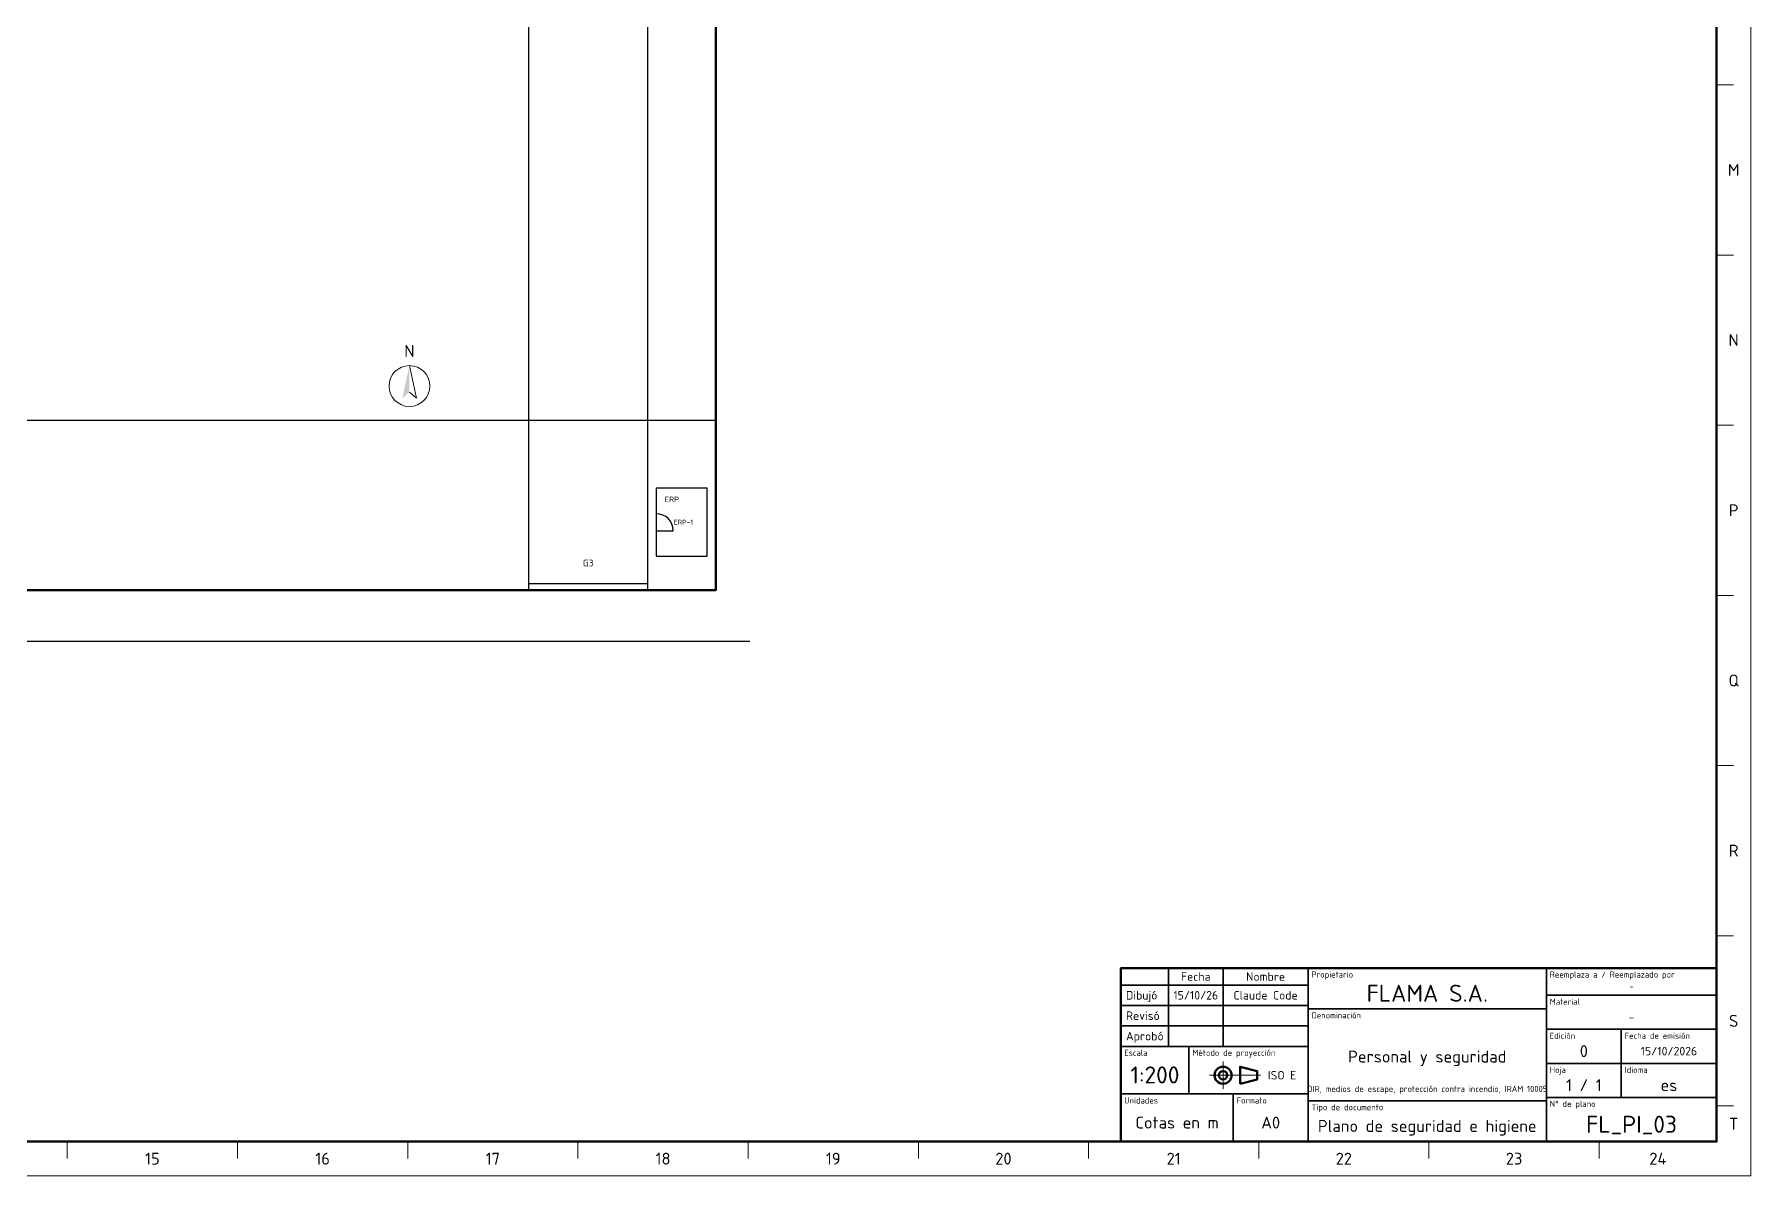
# Model space of a CAD drawing. Header units: millimetres. Extents: x 0 to 1189, y 0 to 841.
# Drawn here: x 685 to 1189, y 0 to 335 of the extents above; entities that cross this region are included whole.
import ezdxf
from ezdxf.enums import TextEntityAlignment as Align

# ---------------------------------------------------------------- set-up
doc = ezdxf.new("R2010")
doc.units = ezdxf.units.MM
doc.linetypes.add('IRAM-F-TRAZO-PUNTO', pattern=[20, 15, -2, 1, -2])
for name, color, linetype, lineweight in [('01-VISIBLE', 7, 'CONTINUOUS', 70), ('03-EJE', 1, 'IRAM-F-TRAZO-PUNTO', 18), ('06-TEXTO', 7, 'CONTINUOUS', 25), ('07-RECUADRO', 7, 'CONTINUOUS', 70), ('08-FINA', 5, 'CONTINUOUS', 18), ('10-ROTULO', 7, 'CONTINUOUS', 35), ('11-TEXTO-ROTULO', 7, 'CONTINUOUS', 25), ('A-ABERTURA', 7, 'CONTINUOUS', 25), ('A-EXTERIOR', 8, 'CONTINUOUS', 25), ('A-SECTOR', 1, 'CONTINUOUS', 25), ('A-TEXTO', 7, 'CONTINUOUS', 18)]:
    doc.layers.add(name, color=color, linetype=linetype, lineweight=lineweight)
doc.styles.add('ISO3098', font='isocpeur.ttf')

msp = doc.modelspace()

# ---------------------------------------------------------------- hatches: boundary and pattern name
at = {"layer": 'A-TEXTO', "true_color": 0x000000}
h = msp.add_hatch(color=7, dxfattribs=at)
h.dxf.hatch_style = 1
h.paths.add_polyline_path([(795, 238), (792.9, 228.4), (795, 230.2)])

# ---------------------------------------------------------------- linework, layer by layer
at = {"layer": '01-VISIBLE'}
msp.add_lwpolyline([(1039, 27), (1044, 28.25), (1044, 30.75), (1039, 32)], close=True, dxfattribs=at)
for radius in [2.5, 1.25]:
    msp.add_circle((1034, 29.5), radius, dxfattribs=at)
at = {"layer": '03-EJE'}
for p, q in [((1034, 25.5), (1034, 33.5)), ((1030, 29.5), (1045.5, 29.5))]:
    msp.add_line(p, q, dxfattribs=at)
at = {"layer": '07-RECUADRO'}
for points in [[(25, 10), (1179, 10), (1179, 831), (25, 831)], [(1004, 10), (1179, 10), (1179, 61), (1004, 61)]]:
    msp.add_lwpolyline(points, close=True, dxfattribs=at)
at = {"layer": '08-FINA'}
for p, q in [((1179, 320.5), (1184, 320.5)), ((1179, 270.5), (1184, 270.5)), ((1179, 220.5), (1184, 220.5)), ((1179, 170.5), (1184, 170.5)), ((1179, 120.5), (1184, 120.5)), ((1179, 70.5), (1184, 70.5)), ((1179, 20.5), (1184, 20.5)), ((694.5, 10), (694.5, 5)), ((744.5, 10), (744.5, 5)), ((794.5, 10), (794.5, 5)), ((844.5, 10), (844.5, 5)), ((894.5, 10), (894.5, 5)), ((944.5, 10), (944.5, 5)), ((994.5, 10), (994.5, 5)), ((1044.5, 10), (1044.5, 5)), ((1094.5, 10), (1094.5, 5)), ((1144.5, 10), (1144.5, 5))]:
    msp.add_line(p, q, dxfattribs=at)
msp.add_lwpolyline([(0, 0), (1189, 0), (1189, 841), (0, 841)], close=True, dxfattribs=at)
at = {"layer": '10-ROTULO'}
for points in [[(1004, 56), (1018, 56), (1018, 61), (1004, 61)], [(1018, 56), (1034, 56), (1034, 61), (1018, 61)], [(1034, 56), (1059, 56), (1059, 61), (1034, 61)], [(1059, 49), (1129, 49), (1129, 61), (1059, 61)], [(1129, 53), (1179, 53), (1179, 61), (1129, 61)], [(1004, 50), (1018, 50), (1018, 56), (1004, 56)], [(1018, 50), (1034, 50), (1034, 56), (1018, 56)], [(1034, 50), (1059, 50), (1059, 56), (1034, 56)], [(1129, 43), (1179, 43), (1179, 53), (1129, 53)], [(1004, 44), (1018, 44), (1018, 50), (1004, 50)], [(1018, 44), (1034, 44), (1034, 50), (1018, 50)], [(1034, 44), (1059, 44), (1059, 50), (1034, 50)], [(1059, 22), (1129, 22), (1129, 49), (1059, 49)], [(1004, 38), (1018, 38), (1018, 44), (1004, 44)], [(1018, 38), (1034, 38), (1034, 44), (1018, 44)], [(1034, 38), (1059, 38), (1059, 44), (1034, 44)], [(1129, 33), (1151, 33), (1151, 43), (1129, 43)], [(1151, 33), (1179, 33), (1179, 43), (1151, 43)], [(1004, 24), (1024, 24), (1024, 38), (1004, 38)], [(1024, 24), (1059, 24), (1059, 38), (1024, 38)], [(1129, 23), (1151, 23), (1151, 33), (1129, 33)], [(1151, 23), (1179, 23), (1179, 33), (1151, 33)], [(1004, 10), (1037, 10), (1037, 24), (1004, 24)], [(1037, 10), (1059, 10), (1059, 24), (1037, 24)], [(1059, 10), (1129, 10), (1129, 22), (1059, 22)], [(1129, 10), (1179, 10), (1179, 23), (1129, 23)]]:
    msp.add_lwpolyline(points, close=True, dxfattribs=at)
at = {"layer": 'A-ABERTURA'}
for p, q in [((867.5, 189.5), (872.5, 189.5)), ((830, 174), (865, 174)), ((830, 172), (865, 172))]:
    msp.add_line(p, q, dxfattribs=at)
msp.add_arc((867.5, 189.5), 5, 0, 90, dxfattribs=at)
at = {"layer": 'A-EXTERIOR'}
msp.add_line((25, 157), (895, 157), dxfattribs=at)
at = {"layer": 'A-EXTERIOR', "lineweight": 70}
msp.add_lwpolyline([(35, 172), (885, 172), (885, 797), (35, 797)], close=True, dxfattribs=at)
at = {"layer": 'A-EXTERIOR'}
for points in [[(830, 172), (865, 172), (865, 797), (830, 797)], [(867.5, 182), (882.5, 182), (882.5, 202), (867.5, 202)]]:
    msp.add_lwpolyline(points, close=True, dxfattribs=at)
at = {"layer": 'A-SECTOR'}
msp.add_line((35, 222), (885, 222), dxfattribs=at)
at = {"layer": 'A-TEXTO'}
msp.add_lwpolyline([(795, 238), (797.1, 228.4), (795, 230.2)], dxfattribs=at)
msp.add_circle((795, 232), 6, dxfattribs=at)

# ---------------------------------------------------------------- texts
at = {"layer": '06-TEXTO', "style": 'ISO3098'}
for s, p in [('M', (1184, 295.5)), ('N', (1184, 245.5)), ('P', (1184, 195.5)), ('Q', (1184, 145.5)), ('R', (1184, 95.5)), ('S', (1184, 45.5)), ('T', (1184, 15.25)), ('15', (719.5, 5)), ('16', (769.5, 5)), ('17', (819.5, 5)), ('18', (869.5, 5)), ('19', (919.5, 5)), ('20', (969.5, 5)), ('21', (1019.5, 5)), ('22', (1069.5, 5)), ('23', (1119.5, 5)), ('24', (1161.75, 5))]:
    msp.add_text(s, height=3.5, dxfattribs=at).set_placement(p, align=Align.MIDDLE_CENTER)
at = {"layer": '11-TEXTO-ROTULO', "style": 'ISO3098'}
for s, height, p in [('Fecha', 2.5, (1026, 58.5)), ('Nombre', 2.5, (1046.5, 58.5)), ('FLAMA S.A.', 5, (1094, 53.6)), ('-', 1.8, (1154, 55.6)), ('15/10/26', 2.5, (1026, 53)), ('Claude Code', 2.5, (1046.5, 53)), ('-', 2.5, (1154, 46.6)), ('Personal y seguridad', 3.5, (1094, 35)), ('0', 3.5, (1140, 36.6)), ('15/10/2026', 2.5, (1165, 36.6)), ('1:200', 5, (1014, 29.6)), ('DIR, medios de escape, protección contra incendio, IRAM 10005', 1.8, (1094, 25.5)), ('1 / 1', 3.5, (1140, 26.6)), ('es', 3.5, (1165, 26.6)), ('Cotas en m', 3.5, (1020.5, 15.6)), ('A0', 3.5, (1048, 15.6)), ('Plano de seguridad e higiene', 3.5, (1094, 14.6)), ('FL_PI_03', 5, (1154, 15.1))]:
    msp.add_text(s, height=height, dxfattribs=at).set_placement(p, align=Align.MIDDLE_CENTER)
for s, p in [('Propietario', (1060, 60)), ('Reemplaza a / Reemplazado por', (1130, 60)), ('Material', (1130, 52)), ('Denominación', (1060, 48)), ('Edición', (1130, 42)), ('Fecha de emisión', (1152, 42)), ('Escala', (1005, 37)), ('Método de proyección', (1025, 37)), ('Hoja', (1130, 32)), ('Idioma', (1152, 32)), ('Unidades', (1005, 23)), ('Formato', (1038, 23)), ('Tipo de documento', (1060, 21)), ('N° de plano', (1130, 22))]:
    msp.add_text(s, height=1.8, dxfattribs=at).set_placement(p, align=Align.TOP_LEFT)
for s, p in [('Dibujó', (1005.5, 53)), ('Revisó', (1005.5, 47)), ('Aprobó', (1005.5, 41))]:
    msp.add_text(s, height=2.5, dxfattribs=at).set_placement(p, align=Align.MIDDLE_LEFT)
msp.add_text('ISO E', height=2.5, dxfattribs=at).set_placement((1055.5, 29.5), align=Align.MIDDLE_RIGHT)
at = {"layer": 'A-TEXTO', "style": 'ISO3098'}
msp.add_text('N', height=3.5, dxfattribs=at).set_placement((795, 239.5), align=Align.BOTTOM_CENTER)
msp.add_text('ERP', height=1.6, dxfattribs=at).set_placement((870, 199.5), align=Align.TOP_LEFT)
for s, height, p in [('ERP-1', 1.44, (875.5, 192)), ('G3', 2, (847.5, 180))]:
    msp.add_text(s, height=height, dxfattribs=at).set_placement(p, align=Align.MIDDLE_CENTER)

doc.saveas('drawing.dxf')
